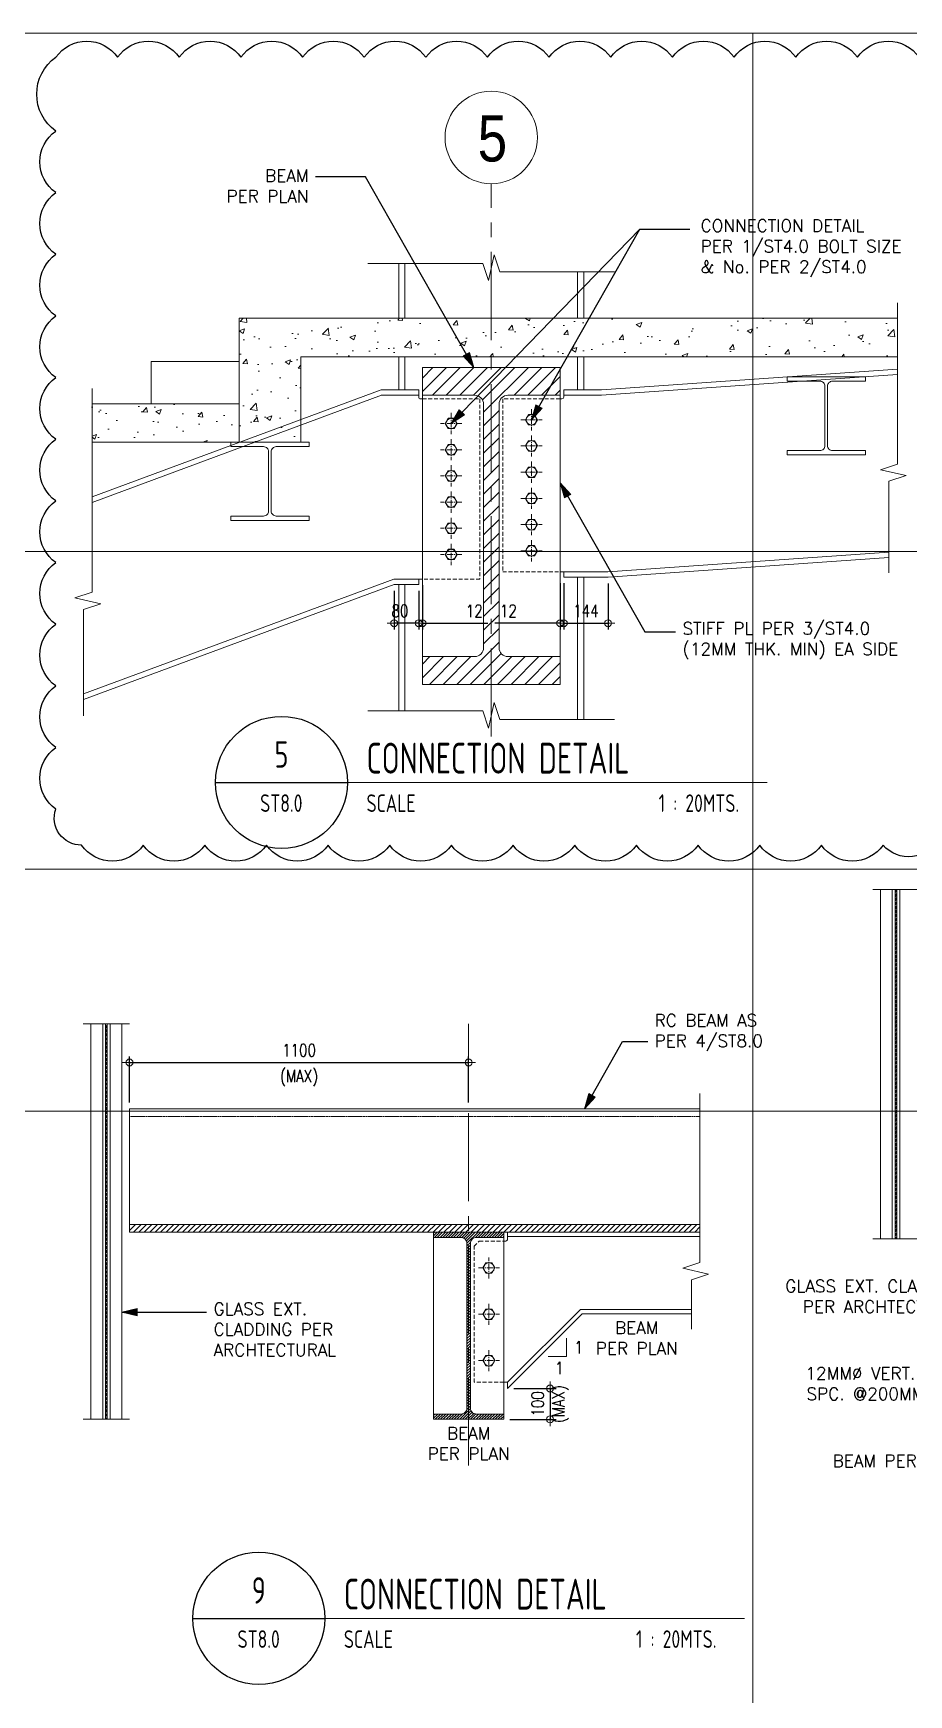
# Model space of a CAD drawing. Header units: millimetres. Extents: x 374056 to 882622, y 26363 to 140094.
# Drawn here: x 417083 to 419922, y 55846 to 61237 of the extents above; entities that cross this region are included whole.
import ezdxf
from ezdxf.enums import TextEntityAlignment as Align

# ---------------------------------------------------------------- set-up
doc = ezdxf.new("R2010")
doc.units = ezdxf.units.MM
doc.header["$MEASUREMENT"] = 0
for name, pattern in [('CENTER', [50.8, 31.75, -6.35, 6.35, -6.35]), ('CENTER2', [28.575, 19.05, -3.175, 3.175, -3.175]), ('HIDDEN', [0.375, 0.25, -0.125])]:
    doc.linetypes.add(name, pattern=pattern)
doc.layers.get('0').update_dxf_attribs({"lineweight": 9})
for name, color, linetype, lineweight in [('A-ANNO_DIM', 1, 'Continuous', 5), ("arch'l plan-pl", 8, 'Continuous', 5), ('D', 1, 'Continuous', 9), ('HATCH @ 1', 8, 'Continuous', 5), ('OUTLINE', 252, 'CENTER2', 9), ('REVCLOUD', 6, 'Continuous', 25), ('S-ANNO-DIMS', 252, 'Continuous', 5), ('S-Anno-Text', 52, 'Continuous', 9), ('S-ANNO-WELD', 1, 'Continuous', 9), ('S-BRACE', 2, 'Continuous', 9), ('S-COLS', 2, 'Continuous', 9), ('S-DETL-FAST', 40, 'Continuous', 9), ('S_GRID LINES', 252, 'CENTER', 5), ('SLAB', 4, 'Continuous', 9), ('TEXT', 6, 'Continuous', 20), ('WINDOW', 37, 'Continuous', 15)]:
    doc.layers.add(name, color=color, linetype=linetype, lineweight=lineweight)
doc.layers.add('S-DETL-GRID', color=62, linetype='Continuous', lineweight=9, plot=False)
doc.layers.add('TARGET-MAIN', color=1, linetype='Continuous')
doc.styles.add('1', font='romans.shx', dxfattribs={"width": 0.8, "height": 100})
doc.styles.add('ARCHITEXT', font='architxt.shx', dxfattribs={"width": 0.85})
doc.styles.add('ARIALNW', font='ARIALN.TTF')
doc.styles.add('ROMANS', font='ROMANS.shx', dxfattribs={"width": 0.8, "height": 40})
doc.styles.add('ROMANS12', font='ROMANS.shx', dxfattribs={"height": 1.125})
doc.dimstyles.new('ESCA20', dxfattribs={"dimtxt": 40, "dimasz": 0.15, "dimexe": 20, "dimexo": 20, "dimgap": 20, "dimtad": 1, "dimdec": 0, "dimrnd": 1, "dimdsep": 46, "dimtxsty": 'ROMANS', "dimblk1": 'ESCADIM_ARW', "dimblk2": 'ESCADIM_ARW', "dimsah": 1, "dimcen": 20, "dimclrd": 256, "dimclre": 256, "dimclrt": 3, "dimadec": 0, "dimazin": 0, "dimtfac": 1, "dimtdec": 0, "dimtofl": 0, "dimtmove": 0, "dimatfit": 3, "dimldrblk": 'ESCADIM_ARW', "dimfxl": 0, "dimtolj": 1, "dimtzin": 0, "dimarcsym": 0})
doc.dimstyles.new('ESCA_ARW$7', dxfattribs={"dimtxt": 200, "dimasz": 1, "dimexe": 100, "dimexo": 100, "dimgap": 100, "dimtad": 1, "dimdec": 0, "dimrnd": 1, "dimdsep": 46, "dimtxsty": '1', "dimblk1": 'dim_arw', "dimblk2": 'dim_arw', "dimsah": 1, "dimcen": 50, "dimclrd": 1, "dimclre": 256, "dimclrt": 52, "dimadec": 0, "dimazin": 0, "dimtfac": 1, "dimtofl": 0, "dimtmove": 0, "dimatfit": 3, "dimldrblk": 'dim_arw', "dimfxl": 0, "dimtolj": 1, "dimtzin": 0, "dimarcsym": 0})

# ---------------------------------------------------------------- blocks, each defined once
blk = doc.blocks.new('ESCADIM_ARW')
at = {"color": 7}
blk.add_line((-150, 0), (150, 0), dxfattribs=at)
blk.add_circle((0, 0), 75, dxfattribs=at)
blk = doc.blocks.new('*D143')
at = {"layer": 'A-ANNO_DIM', "lineweight": -2, "ltscale": 0.05, "transparency": 16777216}
for p, q in [((418641, 56839.9), (418779, 56839.9)), ((418759, 56839.8), (418759, 56740.1)), ((418629, 56739.9), (418779, 56739.9))]:
    blk.add_line(p, q, dxfattribs=at)
at = {"layer": 'Defpoints', "color": 0, "ltscale": 0.05, "transparency": 16777216}
for p in [(418621, 56839.9, 0), (418609, 56739.9, 0), (418759, 56739.9)]:
    blk.add_point(p, dxfattribs=at)
at = {"layer": 'A-ANNO_DIM', "lineweight": -2, "ltscale": 0.05, "transparency": 16777216, "xscale": 0.15, "yscale": 0.15, "zscale": 0.15}
for p, rotation in [((418759, 56839.9), 90), ((418759, 56739.9), 270)]:
    blk.add_blockref('ESCADIM_ARW', p, dxfattribs=dict(at, rotation=rotation))
at = {"layer": 'A-ANNO_DIM', "color": 3, "ltscale": 0.05, "transparency": 16777216, "insert": (418759, 56789.9), "char_height": 40, "attachment_point": 5, "rotation": 90, "style": 'ROMANS'}
blk.add_mtext('\\A1;100\\P(MAX)', dxfattribs=at)
blk = doc.blocks.new('HBOLTP')
at = {"color": 0, "linetype": 'ByBlock'}
blk.add_lwpolyline([(-0.25, 0.43), (-0.5, 0), (-0.25, -0.43), (0.25, -0.43), (0.5, 0), (0.25, 0.43)], close=True, dxfattribs=at)
blk.add_circle((0, 0), 0.433, dxfattribs=at)
blk = doc.blocks.new('*D144')
at = {"layer": 'A-ANNO_DIM', "lineweight": -2, "ltscale": 0.05, "transparency": 16777216}
for p, q in [((417394.8, 57767.5), (417394.8, 57917.5)), ((417395, 57897.5), (418494.7, 57897.5)), ((418494.8, 57767.5), (418494.8, 57917.5))]:
    blk.add_line(p, q, dxfattribs=at)
at = {"layer": 'Defpoints', "color": 0, "ltscale": 0.05, "transparency": 16777216}
for p in [(418494.8, 57897.5), (417394.8, 57747.5), (418494.8, 57747.5)]:
    blk.add_point(p, dxfattribs=at)
at = {"layer": 'A-ANNO_DIM', "lineweight": -2, "ltscale": 0.05, "transparency": 16777216, "xscale": 0.15, "yscale": 0.15, "zscale": 0.15, "rotation": 180}
blk.add_blockref('ESCADIM_ARW', (417394.8, 57897.5), dxfattribs=at)
at = {"layer": 'A-ANNO_DIM', "lineweight": -2, "ltscale": 0.05, "transparency": 16777216, "xscale": 0.15, "yscale": 0.15, "zscale": 0.15}
blk.add_blockref('ESCADIM_ARW', (418494.8, 57897.5), dxfattribs=at)
at = {"layer": 'A-ANNO_DIM', "color": 3, "ltscale": 0.05, "transparency": 16777216, "char_height": 40, "attachment_point": 5, "style": 'ROMANS'}
for s, insert in [('\\A1;1100', (417944.8, 57937.5)), ('\\A1;(MAX)', (417944.8, 57847))]:
    blk.add_mtext(s, dxfattribs=dict(at, insert=insert))
blk = doc.blocks.new('dim_arw')
h = blk.add_hatch(color=256)
h.paths.add_polyline_path([(-126, 29), (0, 0), (-126, -29, -0.115681), (-133, 0, -0.115681)])
h.paths.add_polyline_path([(-249, 58), (-126, 29, 0.115681), (-133, 0, 0.115681), (-126, -29), (-249, -58)])
for p, q in [((0, 0), (-249, 58)), ((-249, 58), (-249, -58)), ((0, 0), (-249, -58))]:
    blk.add_line(p, q)
blk = doc.blocks.new('*D190')
at = {"layer": 'A-ANNO_DIM', "lineweight": -2, "ltscale": 0.05, "transparency": 16777216}
for p, q in [((418791.6, 59452.7), (418791.6, 59302.7)), ((418803.6, 59452.7), (418803.6, 59302.7)), ((418791.4, 59322.7), (418580.1, 59322.7)), ((418803.7, 59322.7), (418803.9, 59322.7))]:
    blk.add_line(p, q, dxfattribs=at)
at = {"layer": 'Defpoints', "color": 0, "ltscale": 0.05, "transparency": 16777216}
for p in [(418791.6, 59472.7, 0), (418803.6, 59472.7, 0), (418791.6, 59322.7)]:
    blk.add_point(p, dxfattribs=at)
at = {"layer": 'A-ANNO_DIM', "lineweight": -2, "ltscale": 0.05, "transparency": 16777216, "xscale": 0.15, "yscale": 0.15, "zscale": 0.15}
blk.add_blockref('ESCADIM_ARW', (418791.6, 59322.7), dxfattribs=at)
at = {"layer": 'A-ANNO_DIM', "lineweight": -2, "ltscale": 0.05, "transparency": 16777216, "xscale": 0.15, "yscale": 0.15, "zscale": 0.15, "rotation": 180}
blk.add_blockref('ESCADIM_ARW', (418803.6, 59322.7), dxfattribs=at)
at = {"layer": 'A-ANNO_DIM', "color": 3, "ltscale": 0.05, "transparency": 16777216, "insert": (418623.7, 59362.7), "char_height": 40, "attachment_point": 5, "style": 'ROMANS'}
blk.add_mtext('\\A1;12', dxfattribs=at)
blk = doc.blocks.new('*D191')
at = {"layer": 'A-ANNO_DIM', "lineweight": -2, "ltscale": 0.05, "transparency": 16777216}
for p, q in [((418803.6, 59452.7), (418803.6, 59302.7)), ((418947.1, 59452), (418947.1, 59302.7)), ((418803.7, 59322.7), (418946.9, 59322.7))]:
    blk.add_line(p, q, dxfattribs=at)
at = {"layer": 'Defpoints', "color": 0, "ltscale": 0.05, "transparency": 16777216}
for p in [(418803.6, 59472.7, 0), (418947.1, 59472, 0), (418947.1, 59322.7)]:
    blk.add_point(p, dxfattribs=at)
at = {"layer": 'A-ANNO_DIM', "lineweight": -2, "ltscale": 0.05, "transparency": 16777216, "xscale": 0.15, "yscale": 0.15, "zscale": 0.15, "rotation": 180}
blk.add_blockref('ESCADIM_ARW', (418803.6, 59322.7), dxfattribs=at)
at = {"layer": 'A-ANNO_DIM', "lineweight": -2, "ltscale": 0.05, "transparency": 16777216, "xscale": 0.15, "yscale": 0.15, "zscale": 0.15}
blk.add_blockref('ESCADIM_ARW', (418947.1, 59322.7), dxfattribs=at)
at = {"layer": 'A-ANNO_DIM', "color": 3, "ltscale": 0.05, "transparency": 16777216, "insert": (418875.3, 59362.7), "char_height": 40, "attachment_point": 5, "style": 'ROMANS'}
blk.add_mtext('\\A1;144', dxfattribs=at)
blk = doc.blocks.new('*D188')
at = {"layer": 'A-ANNO_DIM', "lineweight": -2, "ltscale": 0.05, "transparency": 16777216}
for p, q in [((418332.9, 59428.1), (418332.9, 59302.7)), ((418345.1, 59446), (418345.1, 59302.7)), ((418332.7, 59322.7), (418332.6, 59322.7)), ((418345.3, 59322.7), (418556.6, 59322.7))]:
    blk.add_line(p, q, dxfattribs=at)
at = {"layer": 'Defpoints', "color": 0, "ltscale": 0.05, "transparency": 16777216}
for p in [(418345.1, 59466, 0), (418332.9, 59448.1, 0), (418345.1, 59322.7)]:
    blk.add_point(p, dxfattribs=at)
at = {"layer": 'A-ANNO_DIM', "lineweight": -2, "ltscale": 0.05, "transparency": 16777216, "xscale": 0.15, "yscale": 0.15, "zscale": 0.15}
blk.add_blockref('ESCADIM_ARW', (418332.9, 59322.7), dxfattribs=at)
at = {"layer": 'A-ANNO_DIM', "lineweight": -2, "ltscale": 0.05, "transparency": 16777216, "xscale": 0.15, "yscale": 0.15, "zscale": 0.15, "rotation": 180}
blk.add_blockref('ESCADIM_ARW', (418345.1, 59322.7), dxfattribs=at)
at = {"layer": 'A-ANNO_DIM', "color": 3, "ltscale": 0.05, "transparency": 16777216, "insert": (418513, 59362.7), "char_height": 40, "attachment_point": 5, "style": 'ROMANS'}
blk.add_mtext('\\A1;12', dxfattribs=at)
blk = doc.blocks.new('*D189')
at = {"layer": 'A-ANNO_DIM', "lineweight": -2, "ltscale": 0.05, "transparency": 16777216}
for p, q in [((418253.3, 59428.1), (418253.3, 59302.7)), ((418332.9, 59428.1), (418332.9, 59302.7)), ((418332.7, 59322.7), (418253.5, 59322.7))]:
    blk.add_line(p, q, dxfattribs=at)
at = {"layer": 'Defpoints', "color": 0, "ltscale": 0.05, "transparency": 16777216}
for p in [(418253.3, 59448.1, 0), (418332.9, 59448.1, 0), (418253.3, 59322.7)]:
    blk.add_point(p, dxfattribs=at)
at = {"layer": 'A-ANNO_DIM', "lineweight": -2, "ltscale": 0.05, "transparency": 16777216, "xscale": 0.15, "yscale": 0.15, "zscale": 0.15, "rotation": 180}
blk.add_blockref('ESCADIM_ARW', (418253.3, 59322.7), dxfattribs=at)
at = {"layer": 'A-ANNO_DIM', "lineweight": -2, "ltscale": 0.05, "transparency": 16777216, "xscale": 0.15, "yscale": 0.15, "zscale": 0.15}
blk.add_blockref('ESCADIM_ARW', (418332.9, 59322.7), dxfattribs=at)
at = {"layer": 'A-ANNO_DIM', "color": 3, "ltscale": 0.05, "transparency": 16777216, "insert": (418271.9, 59362.7), "char_height": 40, "attachment_point": 5, "style": 'ROMANS'}
blk.add_mtext('\\A1;80', dxfattribs=at)
blk = doc.blocks.new('TARGET-DWGLABEL')
at = {"layer": 'TARGET-MAIN'}
blk.add_line((-7.5, 0), (7.5, 0), dxfattribs=at)
blk.add_circle((0, 0), 7.5, dxfattribs=at)
at = {"layer": 'TARGET-MAIN', "color": 2, "style": 'ARCHITEXT', "width": 0.85}
blk.add_text('SCALE', height=2, dxfattribs=at).set_placement((9.66, -2.36), align=Align.MIDDLE_LEFT)
at = {"layer": 'TARGET-MAIN', "color": 6, "style": 'ARCHITEXT', "width": 0.85}
blk.add_attdef('DRAWING_TITLE', text='', height=5, dxfattribs=at).set_placement((9.08, 4.41), align=Align.MIDDLE_LEFT)
at = {"layer": 'TARGET-MAIN', "color": 4, "style": 'ARCHITEXT', "width": 0.85}
blk.add_attdef('DWG_NO.', text='', height=3, dxfattribs=at).set_placement((0, 3.17), align=Align.MIDDLE_CENTER)
at = {"layer": 'TARGET-MAIN', "color": 3, "style": 'ARCHITEXT', "width": 0.85}
blk.add_attdef('SHT_NO.', text='', height=2, dxfattribs=at).set_placement((-0.02, -2.36), align=Align.MIDDLE_CENTER)
at = {"layer": 'TARGET-MAIN', "color": 2, "style": 'ARCHITEXT', "width": 0.85}
blk.add_attdef('SCALE', text='', height=2, dxfattribs=at).set_placement((69.6, -2.36), align=Align.MIDDLE_RIGHT)

msp = doc.modelspace()

# ---------------------------------------------------------------- hatches: boundary and pattern name
at = {"layer": 'HATCH @ 1', "ltscale": 0.05}
h = msp.add_hatch(dxfattribs=at)
h.set_pattern_fill('AR-CONC', color=256, scale=25)
h.set_pattern_definition([(50, (0, -3932.55), (179.315046, -15.688034), [18.75, -206.25]), (355, (0, -3932.55), (-34.68783, 188.04803), [15, -165]), (100.451444, (14.94, -3933.86), (144.62721, 172.36), [15.93505, -175.28553]), (46.1842, (0, -3882.55), (266.81033, -41.37982), [28.125, -309.375]), (96.635635, (22.23, -3886), (233.66549, 243.52965), [23.90259, -262.92844]), (351.184164, (0, -3882.55), (233.66549, 243.52965), [22.5, -247.5]), (21, (25, -3895.05), (149.226763, -100.654723), [18.75, -206.25]), (326, (25, -3895.05), (60.82883, 181.28751), [15, -165]), (71.451445, (37.44, -3903.44), (210.055594, 80.63279), [15.93505, -175.28553]), (37.5, (0, -3932.55), (3.039964, 83.223463), [0, -163, 0, -167.5, 0, -165.625]), (7.5, (0, -3932.55), (65.767384, 98.602928), [0, -95.5, 0, -159.25, 0, -63.125]), (327.5, (-55.75, -3932.55), (133.455609, -5.638718), [0, -62.5, 0, -195, 0, -258.75]), (317.5, (-80.75, -3932.55), (145.796542, 25.026246), [0, -81.25, 0, -129.5, 0, -183.75])])
h.paths.add_polyline_path([(419886.06598, 60187.23181), (419886.06598, 60312.23181), (418568.34855, 60312.23181), (418568.34855, 60187.23181)])
h.paths.add_polyline_path([(418568.34855, 60187.23181), (418568.34855, 60312.23181), (417750.22705, 60312.23181), (417750.22705, 60034.66683), (417750.22705, 60034.66683), (417750.22705, 59909.66683), (417950.22705, 59983.71815), (417950.22705, 60187.23181)])
h.paths.add_polyline_path([(417750.22705, 59909.66683), (417750.22705, 60034.66683), (417465.21551, 60034.66683), (417273.56598, 60034.66683), (417273.56598, 59909.66683)])
h.paths.add_polyline_path([(417950.22705, 59909.66683), (417950.22705, 59965.30025), (417799.97066, 59909.66683)], flags=17)
h.paths.add_polyline_path([(417950.22705, 59965.30025), (417950.22705, 59983.71815), (417750.22705, 59909.66683), (417750.22705, 59909.66683), (417799.97066, 59909.66683)])
at = {"layer": 'HATCH @ 1'}
h = msp.add_hatch(dxfattribs=at)
h.set_pattern_fill('ANSI31', color=256, scale=250, style=0)
h.set_pattern_definition([(45, (278869.68, -72418.856), (-22.097087, 22.097087), [])])
edge = h.paths.add_edge_path()
edge.add_line((418568.34855, 59124.27962), (418345.14605, 59124.27962))
edge.add_line((418345.14605, 59124.27962), (418345.14605, 59214.19562))
edge.add_line((418345.14605, 59214.19562), (418514.18305, 59214.19562))
edge.add_arc((418514.18305, 59243.34212), 29.1465, 270, 360)
edge.add_line((418543.32955, 59243.34212), (418543.32955, 60033.15512))
edge.add_arc((418514.18305, 60033.15512), 29.1465, 0, 90)
edge.add_line((418514.18305, 60062.30162), (418345.14605, 60062.30162))
edge.add_line((418345.14605, 60062.30162), (418345.14605, 60152.21762))
edge.add_line((418345.14605, 60152.21762), (418791.55105, 60152.21762))
edge.add_line((418791.55105, 60152.21762), (418791.55105, 60062.30162))
edge.add_line((418791.55105, 60062.30162), (418622.51405, 60062.30162))
edge.add_arc((418622.51405, 60033.15512), 29.1465, 90, 180)
edge.add_line((418593.36755, 60033.15512), (418593.36755, 59243.34212))
edge.add_arc((418622.51405, 59243.34212), 29.1465, 180, 270)
edge.add_line((418622.51405, 59214.19562), (418791.55105, 59214.19562))
edge.add_line((418791.55105, 59214.19562), (418791.55105, 59124.27962))
edge.add_line((418791.55105, 59124.27962), (418568.34855, 59124.27962))
h = msp.add_hatch(dxfattribs=at)
h.set_pattern_fill('ANSI32', color=254, scale=25, style=0)
h.set_pattern_definition([(45, (268210.803, -74573.225), (-6.62912607, 6.62912607), []), (45, (268215.222, -74573.225), (-6.62912607, 6.62912607), [])])
h.paths.add_polyline_path([(419878.10129, 58458.54742), (419884.10129, 58458.54742), (419884.10129, 57325.97942), (419878.10129, 57325.97942)])
h = msp.add_hatch(dxfattribs=at)
h.set_pattern_fill('ANSI32', color=254, scale=25, style=0)
h.set_pattern_definition([(45, (265649.547, -75159.279), (-6.62912607, 6.62912607), []), (45, (265653.966, -75159.279), (-6.62912607, 6.62912607), [])])
h.paths.add_polyline_path([(417316.84533, 58022.4927), (417322.84533, 58022.4927), (417322.84533, 56739.9247), (417316.84533, 56739.9247)])
h = msp.add_hatch(dxfattribs=at)
h.set_pattern_fill('ANSI31', color=256, scale=100, style=0)
h.set_pattern_definition([(45, (265649.547, -75159.279), (-8.8388348, 8.8388348), [])])
h.paths.add_polyline_path([(417394.84533, 57372.4927), (417394.84533, 57347.4927), (418494.84533, 57347.4927), (418494.84533, 57372.4927)])
h.paths.add_polyline_path([(419245.04286, 57347.4927), (419245.04286, 57372.4927), (418494.84533, 57372.4927), (418494.84533, 57347.4927)])
h = msp.add_hatch(dxfattribs=at)
h.set_pattern_fill('ANSI31', color=254, scale=50, style=0)
h.set_pattern_definition([(45, (269064.448, -75284.2794), (-4.41941738, 4.41941738), [])])
edge = h.paths.add_edge_path()
edge.add_line((418494.84533, 56739.9247), (418380.67233, 56739.9247))
edge.add_line((418380.67233, 56739.9247), (418380.67233, 56757.1967))
edge.add_line((418380.67233, 56757.1967), (418470.01683, 56757.1967))
edge.add_arc((418470.01683, 56776.4372), 19.2405, 270, 360)
edge.add_line((418489.25733, 56776.4372), (418489.25733, 57310.9802))
edge.add_arc((418470.01683, 57310.9802), 19.2405, 360, 450)
edge.add_line((418470.01683, 57330.2207), (418380.67233, 57330.2207))
edge.add_line((418380.67233, 57330.2207), (418380.67233, 57347.4927))
edge.add_line((418380.67233, 57347.4927), (418609.01833, 57347.4927))
edge.add_line((418609.01833, 57347.4927), (418609.01833, 57330.2207))
edge.add_line((418609.01833, 57330.2207), (418519.67383, 57330.2207))
edge.add_arc((418519.67383, 57310.9802), 19.2405, 90, 180)
edge.add_line((418500.43333, 57310.9802), (418500.43333, 56776.4372))
edge.add_arc((418519.67383, 56776.4372), 19.2405, 180, 270)
edge.add_line((418519.67383, 56757.1967), (418609.01833, 56757.1967))
edge.add_line((418609.01833, 56757.1967), (418609.01833, 56739.9247))
edge.add_line((418609.01833, 56739.9247), (418494.84533, 56739.9247))

# ---------------------------------------------------------------- linework, layer by layer
at = {"color": 1}
for p, q in [((419956.10129, 58458.54742, 0.00005), (419806.10129, 58458.54742, 0.00005)), ((417394.84533, 58022.4927, 0.00002), (417244.84533, 58022.4927, 0.00002)), ((419956.10129, 57325.97942, 0), (419806.10129, 57325.97942, 0)), ((417394.84533, 56739.9247, 0.00002), (417244.84533, 56739.9247, 0.00002))]:
    msp.add_line(p, q, dxfattribs=at)
at = {"color": 2, "ltscale": 0.05}
msp.add_xline((870279.71972, 59555.60111), (1, 0), dxfattribs=at)
at = {"color": 1, "ltscale": 0.05}
msp.add_xline((757317.52904, 57740.13058, -0.00003), (1, 0), dxfattribs=at)
at = {"color": 1}
for points, elevation in [([(418968.34855, 60462.23181), (418596.14267, 60462.23181), (418577.83062, 60517.82005), (418558.86648, 60434.4377), (418540.55444, 60490.02593), (418168.34855, 60490.02593)], -0.00018), ([(419886.06598, 60362.23181), (419886.06598, 59838.72949), (419830.47774, 59820.41745), (419913.86009, 59801.45331), (419858.27186, 59783.14126), (419858.27186, 59486.05382)], -0.00006), ([(417273.56598, 60084.66683), (417273.56598, 59422.91177), (417217.97774, 59404.59973), (417301.36009, 59385.63559), (417245.77186, 59367.32354), (417245.77186, 59021.69515)], 0.00013), ([(418968.34855, 59010.38256), (418596.14267, 59010.38256), (418577.83062, 59065.97079), (418558.86648, 58982.58844), (418540.55444, 59038.17668), (418168.34855, 59038.17668)], -0.0001), ([(419245.04286, 57797.4927), (419245.04286, 57248.54082), (419189.45463, 57230.22877), (419272.83698, 57211.26463), (419217.24874, 57192.95259), (419217.24874, 57032.0007)], 0.00002)]:
    msp.add_lwpolyline(points, dxfattribs=dict(at, elevation=elevation))
at = {"ltscale": 0.05}
for points, elevation in [([(419886.06598, 60312.23181), (417750.22705, 60312.23181), (417750.22705, 59909.66683), (417950.22705, 59909.66683), (417950.22705, 60187.23181), (419886.06598, 60187.23181)], -0.00018), ([(417273.56598, 59909.66683), (417750.22705, 59909.66683), (417750.22705, 60034.66683), (417273.56598, 60034.66683)], -0.00006)]:
    msp.add_lwpolyline(points, dxfattribs=dict(at, elevation=elevation))
at = {"color": 254, "elevation": 0.00002}
msp.add_lwpolyline([(418812.32407, 57002.94617), (418812.32407, 56943.89164), (418753.26953, 56943.89164)], dxfattribs=at)
msp.add_circle((418568.34855, 60898.52153, 0.00004), 150)
at = {"layer": "arch'l plan-pl", "ltscale": 0.05, "elevation": -0.00018}
msp.add_lwpolyline([(417465.21551, 60172.16683), (417750.22705, 60172.16683), (417750.22705, 60034.66683), (417465.21551, 60034.66683)], close=True, dxfattribs=at)
at = {"layer": 'D', "color": 3, "ltscale": 0.5}
for p, q in [((418268.34855, 60312.23181, -0.00013), (418268.34855, 60490.02593, -0.00013)), ((418288.34855, 60312.23181, -0.00013), (418288.34855, 60490.02593, -0.00013)), ((418848.34855, 60312.23181, -0.00013), (418848.34855, 60462.23181, -0.00013)), ((418868.34855, 60312.23181, -0.00013), (418868.34855, 60462.23181, -0.00013)), ((418268.34855, 60080.27426, -0.00013), (418268.34855, 60187.23181, -0.00013)), ((418288.34855, 60080.27426, -0.00013), (418288.34855, 60187.23181, -0.00013)), ((418848.34855, 60079.57362, -0.00013), (418848.34855, 60187.23181, -0.00013)), ((418868.34855, 60079.57362, -0.00013), (418868.34855, 60187.23181, -0.00013)), ((418848.34855, 59010.38256, -0.0001), (418848.34855, 59472.6662, -0.0001)), ((418868.34855, 59010.38256, -0.0001), (418868.34855, 59472.6662, -0.0001)), ((418268.34855, 59038.17668, -0.0001), (418268.34855, 59448.06024, -0.0001)), ((418288.34855, 59038.17668, -0.0001), (418288.34855, 59448.06024, -0.0001))]:
    msp.add_line(p, q, dxfattribs=at)
at = {"layer": 'OUTLINE', "linetype": 'HIDDEN', "ltscale": 10}
msp.add_line((417394.84533, 57722.4927, 0.00002), (419245.04286, 57722.4927, 0.00002), dxfattribs=at)
at = {"layer": 'OUTLINE', "linetype": 'HIDDEN', "ltscale": 50}
for points, elevation in [([(418345.14605, 60050.30162), (418531.32955, 60050.30162), (418531.32955, 59466.03288), (418345.14605, 59466.03288)], -0.0001), ([(418791.55105, 60050.30162), (418605.36755, 60050.30162), (418605.36755, 59489.27762), (418791.55105, 59489.27762)], -0.0001), ([(418609.01833, 56860.04048), (418512.43333, 56860.04048), (418512.43333, 57301.25014), (418529.40389, 57318.2207), (418609.01833, 57318.2207)], 0.00002)]:
    msp.add_lwpolyline(points, dxfattribs=dict(at, elevation=elevation))
at = {"layer": 'REVCLOUD', "ltscale": 0.05, "elevation": 0}
msp.add_lwpolyline([(420019.52641, 58622.29387, -0.52056705), (419839.16052, 58602.65976, -0.52056705), (419639.16052, 58602.65976, -0.52056705), (419439.16052, 58602.65976, -0.52056705), (419239.16052, 58602.65976, -0.52056705), (419039.16052, 58602.65976, -0.52056705), (418839.16052, 58602.65976, -0.52056705), (418639.16052, 58602.65976, -0.52056705), (418439.16052, 58602.65976, -0.52056705), (418239.16052, 58602.65976, -0.52056705), (418039.16052, 58602.65976, -0.52056705), (417839.16052, 58602.65976, -0.52056705), (417639.16052, 58602.65976, -0.52056705), (417439.16052, 58602.65976, -0.52056705), (417239.16052, 58602.65976, -0.52056705), (417155.99018, 58719.48942, -0.52056705), (417155.99018, 58919.48942, -0.52056705), (417155.99018, 59119.48942, -0.52056705), (417155.99018, 59319.48942, -0.52056705), (417155.99018, 59519.48942, -0.52056705), (417155.99018, 59719.48942, -0.52056705), (417155.99018, 59919.48942, -0.52056705), (417155.99018, 60119.48942, -0.52056705), (417155.99018, 60319.48942, -0.52056705), (417155.99018, 60519.48942, -0.52056705), (417155.99018, 60719.48942, -0.52056705), (417155.99018, 60919.48942, -0.52056705), (417155.99018, 61158.75764, -0.52056705), (417355.99018, 61158.75764, -0.52056705), (417555.99018, 61158.75764, -0.52056705), (417755.99018, 61158.75764, -0.52056705), (417955.99018, 61158.75764, -0.52056705), (418155.99018, 61158.75764, -0.52056705), (418355.99018, 61158.75764, -0.52056705), (418555.99018, 61158.75764, -0.52056705), (418755.99018, 61158.75764, -0.52056705), (418955.99018, 61158.75764, -0.52056705), (419155.99018, 61158.75764, -0.52056705), (419355.99018, 61158.75764, -0.52056705), (419555.99018, 61158.75764, -0.52056705), (419755.99018, 61158.75764, -0.52056705), (419955.99018, 61158.75764, -0.52056705)], format="xyb", dxfattribs=at)
at = {"layer": 'S-ANNO-DIMS', "linetype": 'CENTER2'}
for p, q in [((418438.2378, 60005.0447, 0.00001), (418438.2378, 59936.28979, 0.00001)), ((418698.4593, 60016.99737, 0.00001), (418698.4593, 59948.24245, 0.00001)), ((418472.61526, 59970.66725, 0.00001), (418403.86035, 59970.66725, 0.00001)), ((418664.08185, 59982.61991, 0.00001), (418732.83676, 59982.61991, 0.00001)), ((418438.2378, 59920.0447, 0.00001), (418438.2378, 59851.28979, 0.00001)), ((418664.08185, 59897.61991, 0.00001), (418732.83676, 59897.61991, 0.00001)), ((418698.4593, 59931.99737, 0.00001), (418698.4593, 59863.24245, 0.00001)), ((418472.61526, 59885.66725, 0.00001), (418403.86035, 59885.66725, 0.00001)), ((418438.2378, 59835.0447, 0.00001), (418438.2378, 59766.28979, 0.00001)), ((418698.4593, 59846.99737, 0.00001), (418698.4593, 59778.24245, 0.00001)), ((418472.61526, 59800.66725, 0.00001), (418403.86035, 59800.66725, 0.00001)), ((418664.08185, 59812.61991, 0.00001), (418732.83676, 59812.61991, 0.00001)), ((418438.2378, 59750.0447, 0.00001), (418438.2378, 59681.28979, 0.00001)), ((418664.08185, 59727.61991, 0.00001), (418732.83676, 59727.61991, 0.00001)), ((418698.4593, 59761.99737, 0.00001), (418698.4593, 59693.24245, 0.00001)), ((418472.61526, 59715.66725, 0.00001), (418403.86035, 59715.66725, 0.00001)), ((418698.4593, 59676.99737, 0.00001), (418698.4593, 59608.24245, 0.00001)), ((418472.61526, 59630.66725, 0.00001), (418403.86035, 59630.66725, 0.00001)), ((418438.2378, 59665.0447, 0.00001), (418438.2378, 59596.28979, 0.00001)), ((418664.08185, 59642.61991, 0.00001), (418732.83676, 59642.61991, 0.00001)), ((418438.2378, 59580.0447, 0.00001), (418438.2378, 59511.28979, 0.00001)), ((418698.4593, 59591.99737, 0.00001), (418698.4593, 59523.24245, 0.00001)), ((418472.61526, 59545.66725, 0.00001), (418403.86035, 59545.66725, 0.00001)), ((418664.08185, 59557.61991, 0.00001), (418732.83676, 59557.61991, 0.00001)), ((418560.72583, 57196.57027, 0.00002), (418560.72583, 57265.32518, 0.00002)), ((418526.34837, 57230.94773, 0.00002), (418595.10329, 57230.94773, 0.00002)), ((418560.72583, 57115.02277, 0.00002), (418560.72583, 57046.26785, 0.00002)), ((418526.34837, 57080.64531, 0.00002), (418595.10329, 57080.64531, 0.00002)), ((418526.34837, 56930.34289, 0.00002), (418595.10329, 56930.34289, 0.00002)), ((418560.72583, 56964.72035, 0.00002), (418560.72583, 56895.96544, 0.00002))]:
    msp.add_line(p, q, dxfattribs=at)
at = {"layer": 'S-Anno-Text', "color": 1}
for p, q in [((417673.3605, 58806.28681, -0.00007), (419463.33661, 58806.28681, -0.00007)), ((417599.85728, 56094.28681, 0.00005), (419389.83338, 56094.28681, 0.00005))]:
    msp.add_line(p, q, dxfattribs=at)
at = {"layer": 'S-BRACE', "ltscale": 0.05}
for p, q in [((418461.06598, 60152.21762, 0.00004), (418600.26347, 60152.21762, 0.00004)), ((417273.56598, 59714.76203, -0.00002), (418212.21123, 60062.30162, -0.00002)), ((418333.14605, 60080.27426, 0.00001), (418211.00867, 60080.27426, 0.00001)), ((418333.14605, 60062.30162, -0.00008), (418211.00867, 60062.30162, -0.00008)), ((418332.88371, 60062.30162, -0.00011), (418212.21123, 60062.30162, -0.00011)), ((418791.55105, 60050.30162, -0.0001), (418797.55105, 60050.30162, -0.0001)), ((418803.55105, 60079.57362, -0.0001), (418803.55105, 60056.30162, -0.0001)), ((418803.55105, 60062.30162, -0.00011), (418925.68844, 60062.30162, -0.00011)), ((417245.77186, 59093.43026, -0.00002), (418252.10809, 59466.03288, -0.00002)), ((418252.10809, 59466.03288, -0.00002), (418332.88371, 59466.03288, -0.00002)), ((418803.55105, 59489.27762, -0.0001), (418946.44842, 59489.27762, -0.00011))]:
    msp.add_line(p, q, dxfattribs=at)
at = {"layer": 'S-BRACE', "ltscale": 0.05, "extrusion": (6.02603e-08, 2.6279e-08, 1)}
for p, q in [((418925.68844, 60062.25884, -0.00011), (419886.06598, 60129.89306, -0.00017)), ((418946.44842, 59489.27762, -0.0001), (419858.27186, 59553.49244, -0.00015))]:
    msp.add_line(p, q, dxfattribs=at)
at = {"layer": 'S-BRACE', "color": 254, "ltscale": 0.05, "elevation": -0.0001}
msp.add_lwpolyline([(418345.14605, 60152.21762), (418791.55105, 60152.21762), (418791.55105, 59124.27962), (418345.14605, 59124.27962)], close=True, dxfattribs=at)
at = {"layer": 'S-BRACE', "ltscale": 0.05}
for points, elevation in [([(418803.55105, 60079.57362), (418925.68844, 60079.57362), (419886.06598, 60147.20784)], -0.00011), ([(417273.56598, 59733.17992), (418211.00867, 60080.27426), (418332.88371, 60080.27426)], -0.00002), ([(419858.27186, 59536.17766), (418947.05585, 59472.00562), (418803.55105, 59472.00562)], -0.00011), ([(418333.14605, 59448.06024), (418333.14605, 59466.03288), (418345.14605, 59466.03288)], -0.00019), ([(418791.55105, 59489.27762), (418803.55105, 59489.27762), (418803.55105, 59472.00562)], -0.0001), ([(418332.88371, 59448.06024), (418253.31066, 59448.06024), (417245.77186, 59075.01236)], -0.00002)]:
    msp.add_lwpolyline(points, dxfattribs=dict(at, elevation=elevation))
at = {"layer": 'S-BRACE', "ltscale": 0.05, "elevation": -0.0001}
msp.add_lwpolyline([(418345.14605, 60050.30162), (418339.14605, 60050.30162, -0.4142135624), (418333.14605, 60056.30162), (418333.14605, 60080.27426)], format="xyb", dxfattribs=at)
at = {"layer": 'S-BRACE', "ltscale": 0.05}
msp.add_arc((418797.55105, 60056.30162, -0.0001), 6, 270, 0, dxfattribs=at)
at = {"layer": 'S-COLS', "color": 2, "ltscale": 0.05}
for p, q in [((418621.01833, 57333.2687, 0.00002), (419245.04286, 57333.2687, 0.00002)), ((418621.01833, 56860.04048, 0.00002), (418857.20256, 57096.2247, 0.00002)), ((418857.20256, 57096.2247, 0.00002), (419217.24874, 57096.2247, 0.00002)), ((418621.01833, 56860.04048, 0.00002), (418609.01833, 56860.04048, 0.00002)), ((418621.01833, 56839.9247, 0.00002), (418621.01833, 56860.04048, 0.00002))]:
    msp.add_line(p, q, dxfattribs=at)
at = {"layer": 'S-COLS', "ltscale": 0.05}
for points, elevation in [([(418568.34855, 59124.27962), (418345.14605, 59124.27962), (418345.14605, 59214.19562), (418514.18305, 59214.19562, 0.4142135624), (418543.32955, 59243.34212), (418543.32955, 60033.15512, 0.4142135624), (418514.18305, 60062.30162), (418345.14605, 60062.30162), (418345.14605, 60152.21762), (418791.55105, 60152.21762), (418791.55105, 60062.30162), (418622.51405, 60062.30162, 0.4142135624), (418593.36755, 60033.15512), (418593.36755, 59243.34212, 0.4142135624), (418622.51405, 59214.19562), (418791.55105, 59214.19562), (418791.55105, 59124.27962), (418568.34855, 59124.27962)], -0.0001), ([(418494.84533, 56739.9247), (418380.67233, 56739.9247), (418380.67233, 56757.1967), (418470.01683, 56757.1967, 0.4142135624), (418489.25733, 56776.4372), (418489.25733, 57310.9802, 0.4142135624), (418470.01683, 57330.2207), (418380.67233, 57330.2207), (418380.67233, 57347.4927), (418609.01833, 57347.4927), (418609.01833, 57330.2207), (418519.67383, 57330.2207, 0.4142135624), (418500.43333, 57310.9802), (418500.43333, 56776.4372, 0.4142135624), (418519.67383, 56757.1967), (418609.01833, 56757.1967), (418609.01833, 56739.9247), (418494.84533, 56739.9247)], 0.00002)]:
    msp.add_lwpolyline(points, format="xyb", dxfattribs=dict(at, elevation=elevation))
at = {"layer": 'S-COLS', "color": 42, "ltscale": 0.05}
for points, elevation in [([(419654.66624, 59868.47568), (419527.66624, 59868.47568), (419527.66624, 59882.69968), (419634.40974, 59882.69968, 0.4142135624), (419650.34824, 59898.63818), (419650.34824, 60091.80518, 0.4142135624), (419634.40974, 60107.74368), (419527.66624, 60107.74368), (419527.66624, 60121.96768), (419781.66624, 60121.96768), (419781.66624, 60107.74368), (419674.92274, 60107.74368, 0.4142135624), (419658.98424, 60091.80518), (419658.98424, 59898.63818, 0.4142135624), (419674.92274, 59882.69968), (419781.66624, 59882.69968), (419781.66624, 59868.47568), (419654.66624, 59868.47568)], -0.00018), ([(417850.22705, 59656.17483), (417723.22705, 59656.17483), (417723.22705, 59670.39883), (417829.97055, 59670.39883, 0.4142135624), (417845.90905, 59686.33733), (417845.90905, 59879.50433, 0.4142135624), (417829.97055, 59895.44283), (417723.22705, 59895.44283), (417723.22705, 59909.66683), (417977.22705, 59909.66683), (417977.22705, 59895.44283), (417870.48355, 59895.44283, 0.4142135624), (417854.54505, 59879.50433), (417854.54505, 59686.33733, 0.4142135624), (417870.48355, 59670.39883), (417977.22705, 59670.39883), (417977.22705, 59656.17483), (417850.22705, 59656.17483)], -0.00006)]:
    msp.add_lwpolyline(points, format="xyb", dxfattribs=dict(at, elevation=elevation))
at = {"layer": 'S-COLS', "color": 2, "ltscale": 0.05, "elevation": 0.00002}
msp.add_lwpolyline([(418380.67233, 57347.4927), (418609.01833, 57347.4927), (418609.01833, 56739.9247), (418380.67233, 56739.9247)], close=True, dxfattribs=at)
msp.add_lwpolyline([(419245.04286, 57347.4927), (418621.01833, 57347.4927), (418621.01833, 57324.2207, -0.4142135624), (418615.01833, 57318.2207), (418609.01833, 57318.2207)], format="xyb", dxfattribs=at)
msp.add_lwpolyline([(418621.01833, 56839.9247), (418863.09433, 57082.0007), (419217.24874, 57082.0007)], dxfattribs=at)
at = {"layer": 'S-DETL-GRID'}
for p, q in [((419416.38805, 61236.7087, 0), (419416.38805, 47676.70872, 0)), ((422656.38805, 58524.7087, 0), (403216.38805, 58524.7087, 0))]:
    msp.add_line(p, q, dxfattribs=at)
at = {"layer": 'S-DETL-GRID', "color": 252, "elevation": 0}
msp.add_lwpolyline([(403216.38805, 61236.7087), (422656.38805, 61236.7087), (422656.38805, 47676.70872), (403216.38805, 47676.70872)], close=True, dxfattribs=at)
at = {"layer": 'S_GRID LINES', "linetype": 'CENTER2', "ltscale": 15}
for p, q in [((418568.34855, 58955.38256, -0.00007), (418568.34855, 60748.52153, -0.00007)), ((418494.84533, 56589.9247, 0.00002), (418494.84533, 58022.4927, -0.00005))]:
    msp.add_line(p, q, dxfattribs=at)
at = {"layer": 'SLAB'}
msp.add_line((417394.84533, 57372.4927, 0.00002), (419245.04286, 57372.4927, 0.00002), dxfattribs=at)
at = {"layer": 'SLAB', "elevation": 0.00002}
msp.add_lwpolyline([(417394.84533, 57347.4927), (419245.04286, 57347.4927), (419245.04286, 57747.4927), (417394.84533, 57747.4927)], close=True, dxfattribs=at)
at = {"layer": 'WINDOW', "linetype": 'Continuous', "lineweight": 15, "ltscale": 200}
for p, q in [((419831.10129, 57325.97942, 0), (419831.10129, 58458.54742, 0.00005)), ((419869.10129, 57325.97942, 0), (419869.10129, 58458.54742, 0.00005)), ((419893.10129, 57325.97942, 0), (419893.10129, 58458.54742, 0.00005)), ((417269.84533, 56739.9247, 0.00002), (417269.84533, 58022.4927, 0.00002)), ((417307.84533, 56739.9247, 0.00002), (417307.84533, 58022.4927, 0.00002)), ((417331.84533, 56739.9247, 0.00002), (417331.84533, 58022.4927, 0.00002)), ((417369.84533, 56739.9247, 0.00002), (417369.84533, 58022.4927, 0.00002))]:
    msp.add_line(p, q, dxfattribs=at)
for points, elevation in [([(419878.10129, 58458.54742), (419884.10129, 58458.54742), (419884.10129, 57325.97942), (419878.10129, 57325.97942), (419878.10129, 58458.54742)], 0), ([(417316.84533, 58022.4927), (417322.84533, 58022.4927), (417322.84533, 56739.9247), (417316.84533, 56739.9247), (417316.84533, 58022.4927)], 0.00002)]:
    msp.add_lwpolyline(points, dxfattribs=dict(at, elevation=elevation))

# ---------------------------------------------------------------- block references
at = {"layer": 'S-DETL-FAST', "linetype": 'ByBlock', "yscale": 38.97000000008848, "zscale": 38.97000000008848}
for p, xscale in [((418698.4593, 59982.61991, 0.00001), -38.97000000008848), ((418438.2378, 59970.66725, 0.00001), 38.97000000008848), ((418438.2378, 59885.66725, 0.00001), 38.97000000008848), ((418698.4593, 59897.61991, 0.00001), -38.97000000008848), ((418438.2378, 59800.66725, 0.00001), 38.97000000008848), ((418698.4593, 59812.61991, 0.00001), -38.97000000008848), ((418438.2378, 59715.66725, 0.00001), 38.97000000008848), ((418698.4593, 59727.61991, 0.00001), -38.97000000008848), ((418438.2378, 59630.66725, 0.00001), 38.97000000008848), ((418698.4593, 59642.61991, 0.00001), -38.97000000008848), ((418698.4593, 59557.61991, 0.00001), -38.97000000008848), ((418438.2378, 59545.66725, 0.00001), 38.97000000008848), ((418560.72583, 57080.64531, 0.00002), -38.97000000008848), ((418560.72583, 56930.34289, 0.00002), -38.97000000008848)]:
    msp.add_blockref('HBOLTP', p, dxfattribs=dict(at, xscale=xscale))
at = {"layer": 'S-DETL-FAST', "linetype": 'ByBlock', "xscale": 38.97000000008848, "yscale": 38.97000000008848, "zscale": 38.97000000008848, "rotation": 180}
msp.add_blockref('HBOLTP', (418560.72583, 57230.94773, 0.00002), dxfattribs=at)
at = {"layer": 'TARGET-MAIN', "color": 1}
ref = msp.add_blockref('TARGET-DWGLABEL', (417887.64621, 58806.28681, -0.00007), dxfattribs=dict(at, xscale=28.57142857142857, yscale=28.57142857142857, zscale=28.57142857142857))
ref.add_attrib('DWG_NO.', '5', dxfattribs={"color": 5, "height": 85.71429, "style": 'ARCHITEXT', "width": 0.85}).set_placement((417887.64621, 58896.95534, -0.00007), align=Align.MIDDLE_CENTER)
ref.add_attrib('SHT_NO.', 'ST8.0', dxfattribs={"color": 2, "height": 57.142857, "style": 'ARCHITEXT', "width": 0.85}).set_placement((417887.20959, 58738.99442, -0.00007), align=Align.MIDDLE_CENTER)
ref.add_attrib('DRAWING_TITLE', 'CONNECTION DETAIL', dxfattribs={"color": 5, "height": 100, "style": 'ARCHITEXT', "width": 0.8}).set_placement((418163.6184, 58884.85823, -0.00007), align=Align.MIDDLE_LEFT)
ref.add_attrib('SCALE', '1 : 20MTS.', dxfattribs={"color": 2, "height": 57.142857, "style": 'ARCHITEXT', "width": 0.85}).set_placement((419372.35295, 58738.99442, -0.00007), align=Align.MIDDLE_RIGHT)
ref = msp.add_blockref('TARGET-DWGLABEL', (417814.14299, 56094.28681, 0.00005), dxfattribs=dict(at, xscale=28.57142857142857, yscale=28.57142857142857, zscale=28.57142857142857))
ref.add_attrib('DWG_NO.', '9', dxfattribs={"color": 5, "height": 85.71429, "style": 'ARCHITEXT', "width": 0.85}).set_placement((417814.14299, 56184.95535, 0.00005), align=Align.MIDDLE_CENTER)
ref.add_attrib('SHT_NO.', 'ST8.0', dxfattribs={"color": 2, "height": 57.142857, "style": 'ARCHITEXT', "width": 0.85}).set_placement((417813.70637, 56026.99442, 0.00005), align=Align.MIDDLE_CENTER)
ref.add_attrib('DRAWING_TITLE', 'CONNECTION DETAIL', dxfattribs={"color": 5, "height": 100, "style": 'ARCHITEXT', "width": 0.8}).set_placement((418090.11518, 56172.85824, 0.00005), align=Align.MIDDLE_LEFT)
ref.add_attrib('SCALE', '1 : 20MTS.', dxfattribs={"color": 2, "height": 57.142857, "style": 'ARCHITEXT', "width": 0.85}).set_placement((419298.84973, 56026.99442, 0.00005), align=Align.MIDDLE_RIGHT)

# ---------------------------------------------------------------- texts
at = {"layer": 'S-Anno-Text', "char_height": 40, "style": 'ROMANS12'}
for s, insert, width, attachment_point in [('BEAM\\PPER PLAN', (417975.30272, 60794.66026, 0.00024), 766.3394513, 3), ('CONNECTION DETAIL\\PPER 1/ST4.0 BOLT SIZE \\P& No. PER 2/ST4.0 ', (419247.39012, 60632.37397, 0.00031), 936.6722408, 1), ('STIFF PL PER 3/ST4.0\\P(12MM THK. MIN) EA SIDE', (419188.58439, 59325.78868, 0.00024), 936.6722408, 1), ('RC BEAM AS\\PPER 4/ST8.0', (419098.07911, 58054.45269, 0.00034), 766.3394513, 1), ('GLASS EXT. CLADDING\\PPER ARCHTECTURAL', (420108.44355, 57192.12431, 0.00022), 936.6722408, 3), ('GLASS EXT.\\PCLADDING PER\\PARCHTECTURAL', (417667.50308, 57118.35758, 0.00032), 936.6722408, 1), ('BEAM\\PPER PLAN', (419040.17154, 57057.0007, 0.00002), 766.3394513, 2), ('1', (418834.98182, 56993.45281, 0.00032), 936.6722408, 1), ('1', (418772.3209, 56926.0818, 0.00002), 936.6722408, 1), ('12MM%%C VERT. BARS \\PSPC. @200MM O.C. ', (420108.44355, 56909.28107, 0.00024), 1104.4617485, 3), ('BEAM\\PPER PLAN', (418494.84533, 56714.9247, 0.00002), 766.3394513, 2), ('BEAM PER PLAN', (420109.38916, 56625.18645, -0.00011), 936.6722408, 3)]:
    msp.add_mtext(s, dxfattribs=dict(at, insert=insert, width=width, attachment_point=attachment_point))
at = {"layer": 'TEXT', "insert": (418524.30598, 60970.6127, 0.00004), "char_height": 150.00001, "width": 943.4511231, "attachment_point": 1, "style": 'ARIALNW'}
msp.add_mtext('5', dxfattribs=at)

# ---------------------------------------------------------------- dimensions: what is measured, and where the dimension line sits
at = {"layer": 'A-ANNO_DIM', "ltscale": 0.05}
dim = msp.add_linear_dim(base=(418345.14605, 59322.72435, 0.00001), p1=(418332.88371, 59448.06024, 0.00001), p2=(418345.14605, 59466.03288, -0.0001), angle=180, dimstyle='ESCA20', dxfattribs=at)
dim.commit()
dim.dimension.update_dxf_attribs({"geometry": '*D188', "text_midpoint": (418512.9651, 59322.72435, 0.00001), "dimtype": 160})
for base, p1, p2, picture, middle in [((418791.55105, 59322.72435, 0.00001), (418803.55105, 59472.6662, 0.00001), (418791.55105, 59472.6662, -0.0001), '*D190', (418623.73201, 59322.72435, 0.00001)), ((418253.31066, 59322.72435, 0.00001), (418332.88371, 59448.06024, 0.00001), (418253.31066, 59448.06024, -0.00002), '*D189', (418271.94619, 59322.72435, 0.00001))]:
    dim = msp.add_linear_dim(base=base, p1=p1, p2=p2, dimstyle='ESCA20', dxfattribs=at)
    dim.commit()
    dim.dimension.update_dxf_attribs({"geometry": picture, "text_midpoint": middle, "dimtype": 160})
dim = msp.add_linear_dim(base=(418947.05585, 59322.72435, 0.00001), p1=(418803.55105, 59472.6662, 0.00001), p2=(418947.05585, 59472.00562, -0.00011), dimstyle='ESCA20', dxfattribs=at)
dim.commit()
dim.dimension.update_dxf_attribs({"geometry": '*D191', "text_midpoint": (418875.30345, 59362.72435, 0.00001)})
dim = msp.add_linear_dim(base=(418494.84533, 57897.4927, -0.00002), p1=(417394.84533, 57747.4927, -0.00002), p2=(418494.84533, 57747.4927, -0.00002), text='<>\\X(MAX)', dimstyle='ESCA20', dxfattribs=at)
dim.commit()
dim.dimension.update_dxf_attribs({"geometry": '*D144', "text_midpoint": (417944.84533, 57897.4927, -0.00002)})
dim = msp.add_linear_dim(base=(418759.00775, 56739.9247, -0.00008), p1=(418621.01833, 56839.9247, 0.00002), p2=(418609.01833, 56739.9247, 0.00002), angle=90, text='<>\\X(MAX)', dimstyle='ESCA20', dxfattribs=at)
dim.commit()
dim.dimension.update_dxf_attribs({"geometry": '*D143', "text_midpoint": (418759.00775, 56789.9247, -0.00008), "dimtype": 160})

# ---------------------------------------------------------------- leaders
at = {"layer": 'S-ANNO-WELD'}
for points in [[(418511.67345, 60152.21762, -0.00006), (418160.4019, 60770.51573, -0.00006), (417997.74391, 60770.51573, -0.00006)], [(418438.2378, 59970.66725, 0.00001), (419049.73086, 60600.91802, 0.00001), (419212.38884, 60600.91802, 0.00001)], [(418698.4593, 59982.61991, 0.00001), (419049.73086, 60600.91802, 0.00001), (419212.38884, 60600.91802, 0.00001)], [(418791.55105, 59777.97084, -0.00006), (419065.92665, 59295.02279, -0.00006), (419165.92665, 59295.02279, -0.00006)], [(418870.28798, 57747.4927, 0.00002), (418994.30892, 57965.79082, 0.00002), (419075.63792, 57965.79082, 0.00002)], [(417369.84533, 57087.59169, 0.00002), (417644.84533, 57087.59169, 0.00002)]]:
    msp.add_leader(points, dimstyle='ESCA_ARW$7', override={"dimscale": 0.2}, dxfattribs=at)

doc.saveas('drawing.dxf')
